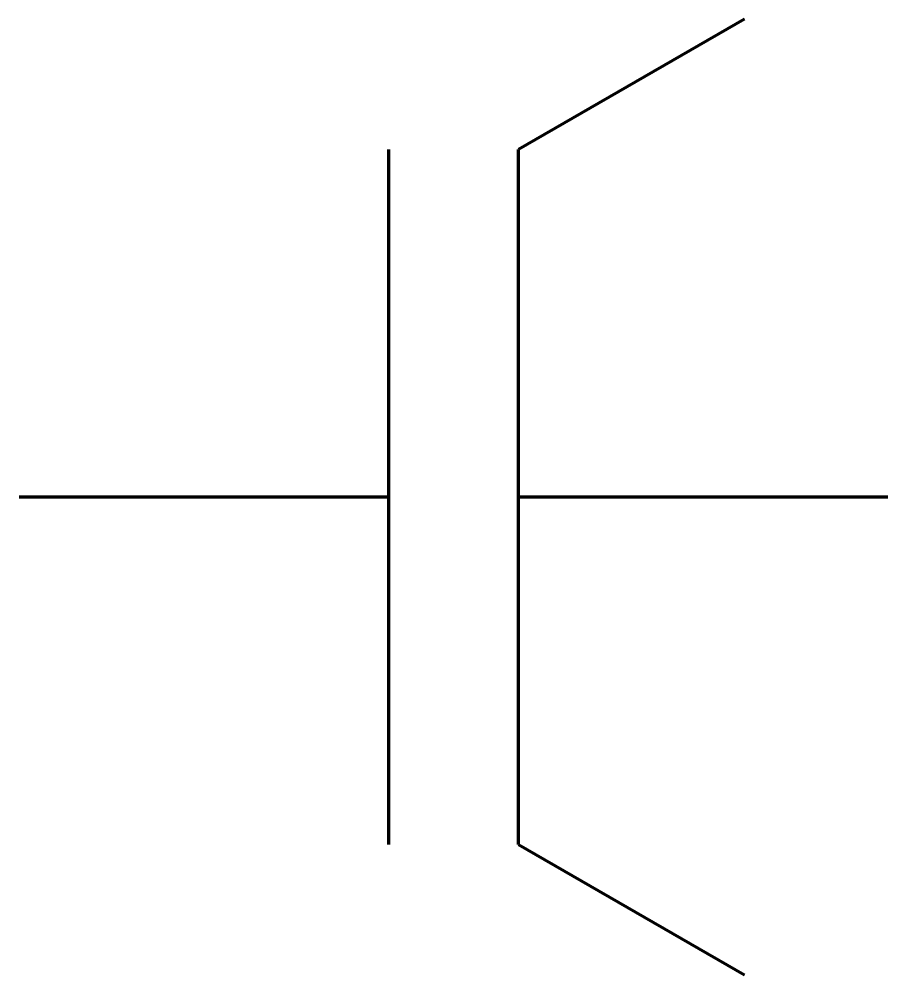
# Model space of a CAD drawing. Header units: millimetres. Extents: x 0 to 10, y -5.5 to 5.5.
import ezdxf

# ---------------------------------------------------------------- set-up
doc = ezdxf.new("R2010")
doc.units = ezdxf.units.MM
doc.layers.get('0').update_dxf_attribs({"linetype": 'CONTINUOUS', "lineweight": 0})

msp = doc.modelspace()

# ---------------------------------------------------------------- linework, layer by layer
at = {"color": 7, "linetype": 'CONTINUOUS', "lineweight": 70}
for p, q in [((8.35, 5.5), (5.75, 4)), ((4.25, 4), (4.25, -4)), ((5.75, -4), (5.75, 4)), ((4.25, 0), (0, 0)), ((10, 0), (5.75, 0)), ((5.75, -4), (8.35, -5.5))]:
    msp.add_line(p, q, dxfattribs=at)

doc.saveas('drawing.dxf')
